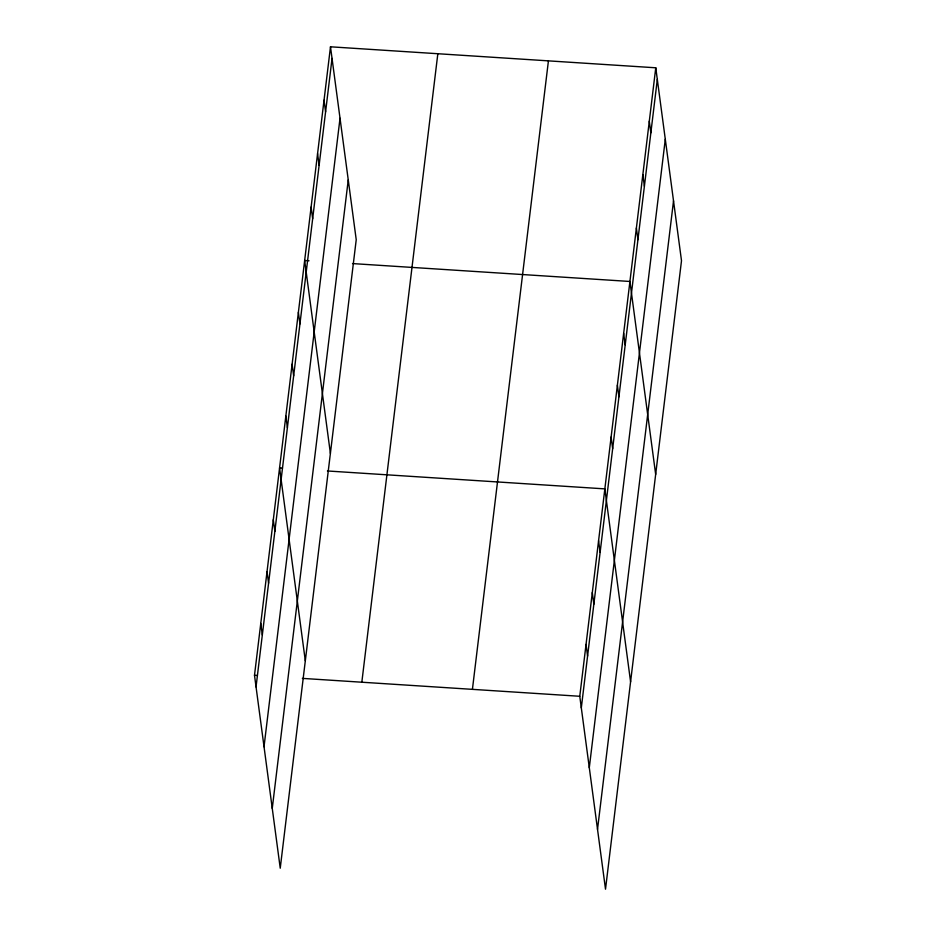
<?xml version="1.0" encoding="UTF-8"?>
<svg xmlns="http://www.w3.org/2000/svg" width="936" height="936" viewBox="0 0 936 936"><rect width="100%" height="100%" fill="white"/><g stroke="black" fill="none" stroke-linecap="round" stroke-linejoin="round"><path stroke-width="1.4" d="M330.49 46.8L356.23 239.721L280.238 868.21L254.498 675.289L330.49 46.8L655.762 67.79L681.502 260.711L605.51 889.2L579.77 696.279L655.762 67.79M256.043 686.907L332.046 58.418M264.022 746.741L340.025 118.252M272.259 808.388L348.25 179.887M361.834 682.215L437.837 53.726M472.423 689.352L548.426 60.863M581.314 707.885L657.318 79.396M589.294 767.719L665.297 139.23M597.519 829.366L673.522 200.877M309.009 260.77L304.656 260.489L330.396 453.41M352.521 263.578L629.928 281.467L655.668 474.4M282.473 468.07L279.571 467.883L305.311 660.816M327.436 470.972L604.843 488.873L630.583 681.794M254.498 675.289L257.4 675.476M302.363 678.378L579.77 696.279M649.303 121.212L650.848 132.818M642.845 174.623L644.389 186.241M636.386 228.045L637.931 239.663M623.657 333.321L625.201 344.939M617.386 385.176L618.93 396.782M611.114 437.018L612.659 448.636M598.572 540.727L600.128 552.334M592.301 592.57L593.857 604.188M586.03 644.424L587.586 656.042M324.031 100.222L325.588 111.84M317.573 153.644L319.129 165.262M311.115 207.067L312.659 218.685M298.385 312.331L299.93 323.95M292.114 364.186L293.658 375.804M285.843 416.04L287.399 427.658M273.3 519.737L274.856 531.355M267.029 571.592L268.585 583.198M260.77 623.434L262.314 635.053"/></g></svg>
